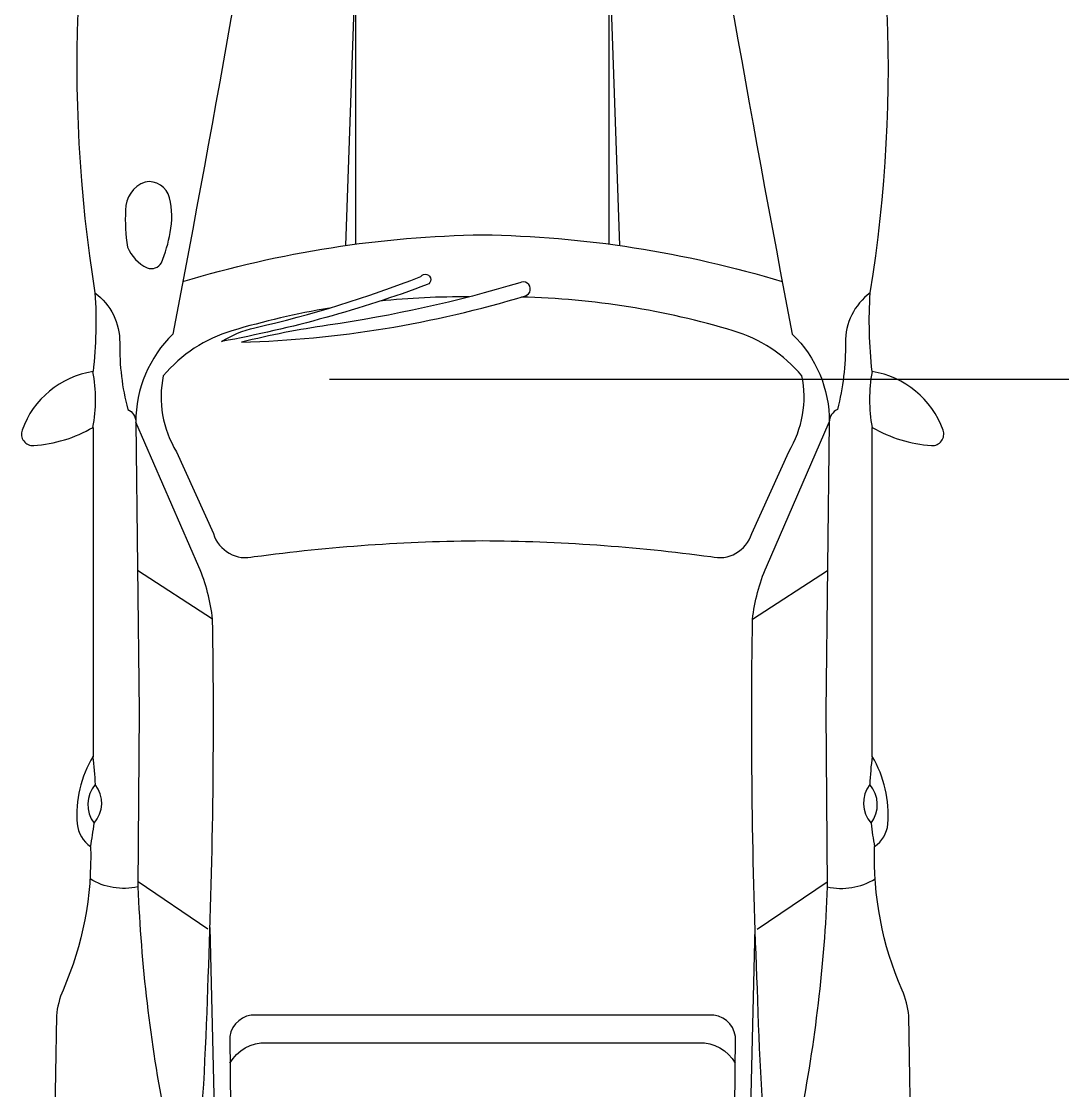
# Model space of a CAD drawing. Header units: millimetres. Extents: x 154 to 5560, y 36 to 724.
# Drawn here: x 4878.1 to 4929.9, y 213 to 266.2 of the extents above; entities that cross this region are included whole.
import ezdxf

# ---------------------------------------------------------------- set-up
doc = ezdxf.new("R2010")
doc.units = ezdxf.units.MM
doc.layers.add('MİMARİ PLAN', color=8, linetype='Continuous')

# ---------------------------------------------------------------- blocks, each defined once
blk = doc.blocks.new('planta3')
for points in [[(1.3475, 0.7573), (0.7759, 0.7477, 0.080758), (0.7241, 0.7344, -0.111291), (0.4382, 0.6794, 0.222022), (0.3929, 0.7061, 0.155977), (0.2582, 0.6747), (-0.398, 0.6747, 0.115278), (-0.3618, 0.793, 0.541385), (-0.3926, 0.8162, 0.273922), (-0.5093, 0.6747, -0.044974), (-0.6662, 0.6708, 0.105774), (-1.8535, 0.6101, 0.212201)], [(-1.8535, -0.8155, 0.105774), (-0.6662, -0.8762, -0.044974), (-0.5093, -0.8801, 0.273922), (-0.3926, -1.0216, 0.541385), (-0.3618, -0.9984, 0.115278), (-0.398, -0.8801), (0.2582, -0.8801, 0.155977), (0.3929, -0.9115, 0.222022), (0.4382, -0.8849, -0.111291), (0.7241, -0.9399, 0.080758), (0.7759, -0.9531), (1.3475, -0.9627, 0.035069)], [(-0.6662, 0.6708, 0.242846), (-0.5666, 0.6213, -0.066443), (-0.434, 0.6053, 0.284222), (-0.4085, 0.5892, 0.284222)], [(0.5185, 0.585, 0.192613), (0.5025, 0.6805, 0.192613)], [(-1.8535, 0.6101, 0.101535), (-1.9905, 0.3585, 0.52292), (-1.9273, 0.2783, 0.007101), (-0.5841, 0.5152, -0.204495), (-0.4085, 0.5892), (0.1688, 0.5823), (0.5185, 0.585, -0.038718), (0.9806, 0.5307, -0.010841), (1.095, 0.5057, -0.648), (1.102, 0.468, -0.015753), (0.7212, 0.4457, -0.014486), (-0.0156, 0.4359, -0.071916), (-0.12, 0.4635), (-0.4085, 0.5892)], [(-0.636, -0.408, 0.031083), (-0.5906, -0.603, 0.14503), (-0.501, -0.7399, 0.190771), (-0.3496, -0.7135), (-0.1863, -0.6398, 0.400838), (-0.1403, -0.5583, -0.031829), (-0.1722, -0.1027, -0.031829), (-0.1403, 0.3528, 0.400838), (-0.1863, 0.4344), (-0.3496, 0.5081, 0.190771), (-0.501, 0.5344, 0.14503), (-0.5906, 0.3976, 0.06672), (-0.658, -0.0253)], [(-0.6888, -0.7007, -0.070312), (-0.7821, -0.1027, -0.070312), (-0.6888, 0.4953)], [(0.5993, -0.6469), (0.9331, -0.6389), (1.2061, -0.6212), (1.4349, -0.6063, 0.016855), (1.4482, -0.1027, 0.016855), (1.4349, 0.4009), (1.2061, 0.4158), (0.9331, 0.4335), (0.5993, 0.4415)], [(0.8702, -0.6068, -0.278411), (0.8292, -0.5342), (0.8292, -0.1027), (0.8292, 0.3288, -0.278411), (0.8702, 0.4014)], [(-0.6584, -0.1294, 0.027717), (-0.6497, -0.3077, 0.14503)], [(-1.8535, -0.8155, -0.101535), (-1.9905, -0.5639, -0.52292), (-1.9273, -0.4837, -0.007101), (-0.5841, -0.7206, 0.204495), (-0.4085, -0.7946), (0.1688, -0.7877), (0.5185, -0.7904, 0.038718), (0.9806, -0.7362, 0.010841), (1.095, -0.7111, 0.648), (1.102, -0.6734, 0.015753), (0.7212, -0.6511, 0.014486), (-0.0156, -0.6414, 0.071916), (-0.12, -0.6689), (-0.4085, -0.7946)], [(-0.6662, -0.8762, -0.242846), (-0.5666, -0.8268, 0.066443), (-0.434, -0.8108, -0.284222), (-0.4085, -0.7946, -0.284222)], [(0.5185, -0.7904, -0.192613), (0.5025, -0.886, -0.192613)]]:
    blk.add_lwpolyline(points, format="xyb")
for points in [[(-0.0156, 0.4359), (-0.1123, 0.5857)], [(0.6028, 0.4453), (0.5086, 0.5849)], [(-0.7636, 0.1499), (-1.35, 0.1499), (-0.7608, 0.1707)], [(-0.7636, -0.3554), (-1.35, -0.3554), (-0.7608, -0.3761)], [(-0.0156, -0.6414), (-0.1123, -0.7911)], [(0.6028, -0.6507), (0.5086, -0.7903)]]:
    blk.add_lwpolyline(points)
for points in [[(0.7741, -0.1027), (0.7741, -0.5549, 0.388823), (0.8168, -0.6073), (1.2427, -0.6032, 0.078172), (1.3478, -0.5814, 0.196108), (1.386, -0.5459, 0.096829), (1.4146, -0.3768), (1.4146, -0.1027), (1.4146, 0.1713, 0.096829), (1.386, 0.3405, 0.196108), (1.3478, 0.376, 0.078172), (1.2427, 0.3978), (0.8168, 0.4019, 0.388823), (0.7741, 0.3494)], [(-0.568, -0.5835, 0.066931), (-0.6604, -0.0174, 1.115799), (-0.6865, -0.0287, -0.036962), (-0.6017, -0.4114, 0.02456)], [(-0.6828, -0.2132, -0.043566), (-0.5693, -0.6234, -0.084927), (-0.5967, -0.5573, 0.037508), (-0.699, -0.2257, -1.353737)], [(-0.7165, -0.7718, 0.383263), (-0.7263, -0.7435, 0.054412), (-0.7867, -0.726, 0.109062), (-0.8559, -0.7274, 0.400423), (-0.8874, -0.7763, 0.320332), (-0.8311, -0.815, 0.05979), (-0.7576, -0.811, 0.197788)]]:
    blk.add_lwpolyline(points, format="xyb", close=True)
for centre, radius, start, end in [((0.3545, 0.623), 0.0619, 53.34, 130.5245), ((-0.4536, 0.9691), 0.2997, 259.298, 280.702), ((0.3335, 1.234), 0.5643, 262.3343, 268.0614), ((0.3514, 0.7173), 0.06, 231.9068, 311.9577), ((0.3335, 1.234), 0.5643, 275.8996, 280.6987), ((0.3514, -0.9227), 0.06, 48.0423, 128.0932), ((-0.4536, -1.1746), 0.2997, 79.298, 100.702), ((0.3335, -1.4394), 0.5643, 91.9386, 97.6657), ((0.3545, -0.8284), 0.0619, 229.4755, 306.66), ((0.3335, -1.4394), 0.5643, 79.3013, 84.1004)]:
    blk.add_arc(centre, radius, start, end)

msp = doc.modelspace()

# ---------------------------------------------------------------- linework, layer by layer
at = {"layer": 'MİMARİ PLAN'}
msp.add_line((4981.99, 248.377), (4893.391, 248.377), dxfattribs=at)

# ---------------------------------------------------------------- block references
at = {"layer": 'MİMARİ PLAN', "xscale": 24.93330478854162, "yscale": 24.93330478854162, "zscale": 24.93330478854162, "rotation": 270}
msp.add_blockref('planta3', (4903.562, 236.069), dxfattribs=at)

doc.saveas('drawing.dxf')
